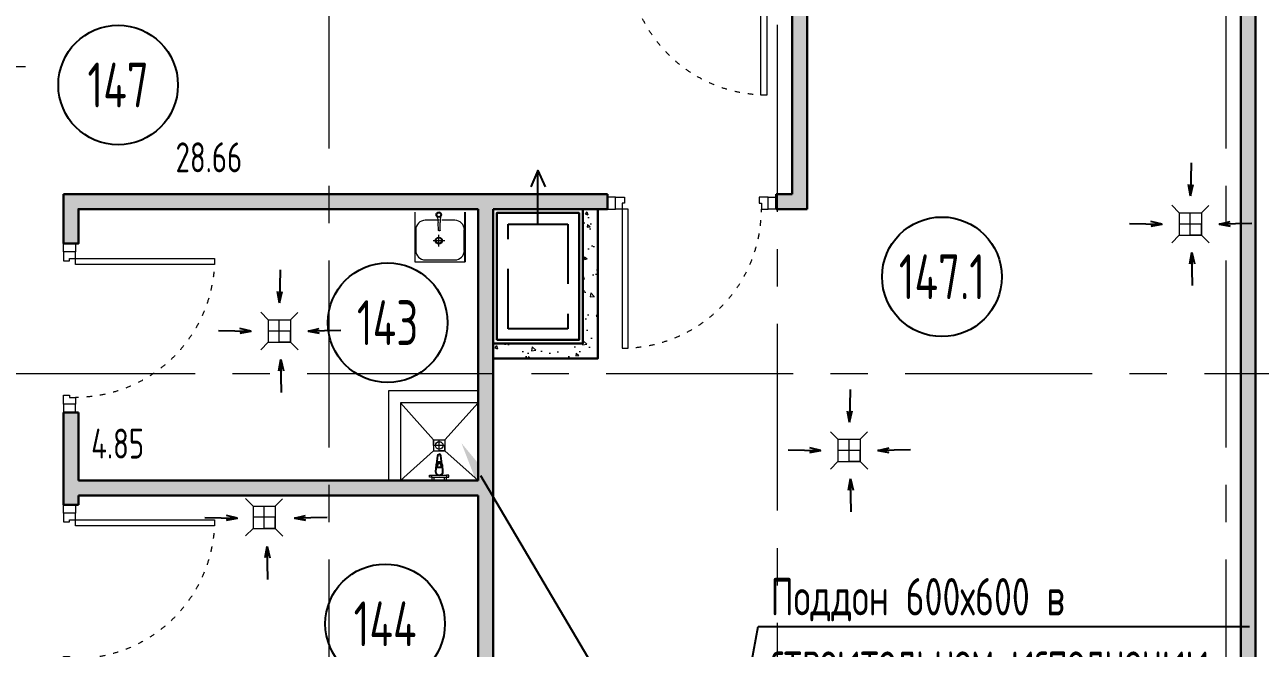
# Model space of a CAD drawing. Header units: millimetres. Extents: x -8689834 to 9419935, y 0 to 233063.
# Drawn here: x -208267 to -200003, y 101769 to 105942 of the extents above; entities that cross this region are included whole.
import ezdxf
from ezdxf import colors
from ezdxf.entities.mleader import LeaderData, LeaderLine
from ezdxf.enums import TextEntityAlignment as Align
from ezdxf.math import Vec2, Vec3

# ---------------------------------------------------------------- set-up
doc = ezdxf.new("R2010")
doc.units = ezdxf.units.MM
doc.header["$MEASUREMENT"] = 0
for name, pattern in [('ACAD_ISO03W100', [30, 12, -18]), ('CENTER', [2, 1.25, -0.25, 0.25, -0.25]), ('HIDDEN', [6, 4, -2])]:
    doc.linetypes.add(name, pattern=pattern)
doc.layers.get('0').update_dxf_attribs({"color": 250, "lineweight": 9})
for name, color, linetype, lineweight in [('АР_Выноски АПР', 7, 'Continuous', 5), ('АР_Двери', 175, 'Continuous', 18), ('АР_Маркер экспликации', 239, 'Continuous', 13), ('АР_Номер помещения', 1, 'Continuous', 25), ('АР_Оси', 195, 'Continuous', 9), ('АР_Отметки', 250, 'Continuous', 15), ('АР_Перегородки газоблок', 165, 'Continuous', 30), ('АР_Перегородки газоблок_Штрих', 165, 'Continuous', 5), ('АР_Помещения_площадь', 19, 'Continuous', 9), ('АР_текст новый', 250, 'Continuous', 13), ('АР_тонкая линия', 250, 'Continuous', 0), ('М_проемы ОВ 4-5эт', 172, 'Continuous', 30), ('СС_СКК_Лоток', 170, 'Continuous', 25), ('ТХ_пищеблок', 30, 'Continuous', 20)]:
    doc.layers.add(name, color=color, linetype=linetype, lineweight=lineweight)
for name, color, linetype in [('Архитектура', 251, 'Continuous'), ('М_шахты ОВ-АР', 10, 'Continuous'), ('Строит. поддон', 7, 'Continuous'), ('ТХ_ВК_оборуд.ТХ', 250, 'Continuous'), ('ТХ_ВК_трапы', 5, 'Continuous')]:
    doc.layers.add(name, color=color, linetype=linetype)
doc.styles.add('ISOCPEUR', font='isocpeur.ttf', dxfattribs={"width": 0.7})
doc.styles.get("Standard").update_dxf_attribs({"font": 'isocpeur.ttf', "width": 0.7})
pattern_1 = [(50, (0, 0), (215.17805, -18.82564), [22.5, -247.5]), (355, (0, 0), (-41.6254, 225.65764), [18, -198]), (100.45144, (17.93, -1.57), (173.55265, 206.832), [19.12206, -210.34263]), (46.1842, (0, 60), (320.1724, -49.65578), [33.75, -371.25]), (96.63564, (26.68, 55.86), (280.3986, 292.2356), [28.6831, -315.51413]), (351.18416, (0, 60), (280.3986, 292.2356), [27, -297]), (21, (30, 45), (179.07212, -120.78567), [22.5, -247.5]), (326, (30, 45), (72.9946, 217.54501), [18, -198]), (71.45144, (44.92, 34.93), (252.06671, 96.75935), [19.12206, -210.34263]), (37.5, (0, 0), (3.647957, 99.868156), [0, -195.6, 0, -201, 0, -198.75]), (7.5, (0, 0), (78.92086, 118.323514), [0, -114.6, 0, -191.1, 0, -75.75]), (327.5, (-66.9, 0), (160.14673, -6.766462), [0, -75, 0, -234, 0, -310.5]), (317.5, (-96.9, 0), (174.95585, 30.031495), [0, -97.5, 0, -155.4, 0, -220.5])]

# ---------------------------------------------------------------- blocks, each defined once
blk = doc.blocks.new('*U752')
blk.add_lwpolyline([(-100, 80), (-100, 1010), (-140, 1010), (-140, 80)], close=True)
for points in [[(-1130, 0), (-1130, 80), (-1075, 80), (-1075, 0), (-1130, 0)], [(-1075, 80), (-1075, 0), (-1015, 0), (-1015, 40), (-1030, 40), (-1030, 80), (-1075, 80)], [(-55, 80), (-55, 0), (-115, 0), (-115, 40), (-100, 40), (-100, 80), (-55, 80)], [(0, 0), (0, 80), (-55, 80), (-55, 0), (0, 0)]]:
    blk.add_lwpolyline(points)
at = {"linetype": 'ACAD_ISO03W100', "ltscale": 3}
blk.add_arc((-100, 80), 930, 90, 180, dxfattribs=at)
blk = doc.blocks.new('*U55')
at = {"layer": 'АР_Номер помещения', "color": 7}
blk.add_circle((-3408, -3726.3), 400, dxfattribs=at)
at = {"layer": 'АР_Помещения_площадь', "color": 7}
blk.add_line((-2583.2, -4456.8), (-3005.5, -4456.8), dxfattribs=at)
at = {"color": 7, "style": 'ISOCPEUR', "width": 0.7, "flags": 1}
blk.add_attdef('КАТЕГОРИЯ', (-499.2, -2092.2), '', height=250, dxfattribs=at)
at = {"layer": 'АР_Номер помещения', "color": 7, "style": 'ISOCPEUR', "width": 0.7}
blk.add_attdef('НОМЕР_ПОМЕЩЕНИЯ', text='', height=300, dxfattribs=at).set_placement((-3408, -3726.3), align=Align.MIDDLE_CENTER)
at = {"layer": 'АР_Помещения_площадь', "color": 7, "lineweight": 30, "width": 0.7, "flags": 104}
blk.add_attdef('ИМЯ_ПОМЕЩЕНИЯ', text='', height=100, dxfattribs=at).set_placement((157.6, 1217.1), align=Align.MIDDLE_CENTER)
at = {"layer": 'АР_Помещения_площадь', "color": 7, "style": 'ISOCPEUR', "width": 0.7}
blk.add_attdef('ПЛОЩАДЬ_ПОМЕЩЕНИЯ', text='', height=200, dxfattribs=at).set_placement((-2578.3, -4210.3), align=Align.MIDDLE_RIGHT)
blk = doc.blocks.new('*U57')
at = {"layer": 'АР_Номер помещения', "color": 7}
blk.add_circle((-7692.3, 3171.3), 400, dxfattribs=at)
at = {"layer": 'АР_Помещения_площадь', "color": 7}
blk.add_line((-7176, 1805.6), (-7598.4, 1805.6), dxfattribs=at)
at = {"color": 7, "style": 'ISOCPEUR', "width": 0.7, "flags": 1}
blk.add_attdef('КАТЕГОРИЯ', (-499.2, -2092.2), '', height=250, dxfattribs=at)
at = {"layer": 'АР_Номер помещения', "color": 7, "style": 'ISOCPEUR', "width": 0.7}
blk.add_attdef('НОМЕР_ПОМЕЩЕНИЯ', text='', height=300, dxfattribs=at).set_placement((-7692.3, 3171.3), align=Align.MIDDLE_CENTER)
at = {"layer": 'АР_Помещения_площадь', "color": 7, "style": 'ISOCPEUR', "width": 0.7}
blk.add_attdef('ПЛОЩАДЬ_ПОМЕЩЕНИЯ', text='', height=200, dxfattribs=at).set_placement((-7171.2, 2052.1), align=Align.MIDDLE_RIGHT)
at = {"layer": 'АР_Помещения_площадь', "color": 7, "lineweight": 30, "width": 0.7, "flags": 104}
blk.add_attdef('ИМЯ_ПОМЕЩЕНИЯ', text='', height=100, dxfattribs=at).set_placement((157.6, 1217.1), align=Align.MIDDLE_CENTER)
blk = doc.blocks.new('*U58')
at = {"layer": 'АР_Номер помещения', "color": 7}
blk.add_circle((-6998.5, 4650.1), 400, dxfattribs=at)
at = {"layer": 'АР_Помещения_площадь', "color": 7}
blk.add_line((-8632.1, 3594.4), (-9054.4, 3594.4), dxfattribs=at)
at = {"color": 7, "style": 'ISOCPEUR', "width": 0.7, "flags": 1}
blk.add_attdef('КАТЕГОРИЯ', (-499.2, -2092.2), '', height=250, dxfattribs=at)
at = {"layer": 'АР_Номер помещения', "color": 7, "style": 'ISOCPEUR', "width": 0.7}
blk.add_attdef('НОМЕР_ПОМЕЩЕНИЯ', text='', height=300, dxfattribs=at).set_placement((-6998.5, 4650.1), align=Align.MIDDLE_CENTER)
at = {"layer": 'АР_Помещения_площадь', "color": 7, "style": 'ISOCPEUR', "width": 0.7}
blk.add_attdef('ПЛОЩАДЬ_ПОМЕЩЕНИЯ', text='', height=200, dxfattribs=at).set_placement((-8627.2, 3840.9), align=Align.MIDDLE_RIGHT)
at = {"layer": 'АР_Помещения_площадь', "color": 7, "lineweight": 30, "width": 0.7, "flags": 104}
blk.add_attdef('ИМЯ_ПОМЕЩЕНИЯ', text='', height=100, dxfattribs=at).set_placement((157.6, 1217.1), align=Align.MIDDLE_CENTER)
blk = doc.blocks.new('*U741')
for points in [[(0, 0), (0, -80), (55, -80), (55, 0), (0, 0)], [(55, -80), (55, 0), (115, 0), (115, -40), (100, -40), (100, -80), (55, -80)], [(1075, -80), (1075, 0), (1015, 0), (1015, -40), (1030, -40), (1030, -80), (1075, -80)], [(1130, 0), (1130, -80), (1075, -80), (1075, 0), (1130, 0)]]:
    blk.add_lwpolyline(points)
blk.add_lwpolyline([(100, -80), (100, -1010), (140, -1010), (140, -80)], close=True)
at = {"linetype": 'ACAD_ISO03W100', "ltscale": 3}
blk.add_arc((100, -80), 930, 270, 0, dxfattribs=at)
blk = doc.blocks.new('*U706')
at = {"layer": 'АР_Номер помещения', "color": 7}
blk.add_circle((-948, -356.3), 400, dxfattribs=at)
at = {"layer": 'АР_Помещения_площадь', "color": 7}
blk.add_line((554.5, -3981.8), (132.1, -3981.8), dxfattribs=at)
at = {"color": 7, "style": 'ISOCPEUR', "width": 0.7, "flags": 1}
blk.add_attdef('КАТЕГОРИЯ', (-499.2, -2092.2), '', height=250, dxfattribs=at)
at = {"layer": 'АР_Номер помещения', "color": 7, "style": 'ISOCPEUR', "width": 0.7}
blk.add_attdef('НОМЕР_ПОМЕЩЕНИЯ', text='', height=300, dxfattribs=at).set_placement((-948, -356.3), align=Align.MIDDLE_CENTER)
at = {"layer": 'АР_Помещения_площадь', "color": 7, "lineweight": 30, "width": 0.7, "flags": 104}
blk.add_attdef('ИМЯ_ПОМЕЩЕНИЯ', text='', height=100, dxfattribs=at).set_placement((157.6, 1217.1), align=Align.MIDDLE_CENTER)
at = {"layer": 'АР_Помещения_площадь', "color": 7, "style": 'ISOCPEUR', "width": 0.7}
blk.add_attdef('ПЛОЩАДЬ_ПОМЕЩЕНИЯ', text='', height=200, dxfattribs=at).set_placement((559.3, -3735.3), align=Align.MIDDLE_RIGHT)
blk = doc.blocks.new('_DotSmall')
at = {"color": 0, "linetype": 'ByBlock', "const_width": 0.5}
blk.add_lwpolyline([(-0.0625, 0, 1), (0.0625, 0, 1)], format="xyb", close=True, dxfattribs=at)
blk = doc.blocks.new('Трап ТХ')
at = {"layer": 'ТХ_ВК_трапы', "color": 5, "lineweight": 0}
for p, q in [((305243.2, -196674.3), (305292.9, -196724.5)), ((305491.2, -196675.5), (305442.2, -196724.5)), ((305292.9, -196724.5), (305292.9, -196874.5)), ((305292.9, -196724.5), (305442.2, -196724.5)), ((305367.6, -196874.5), (305367.6, -196724.5)), ((305442.2, -196724.5), (305442.2, -196874.5)), ((305442.2, -196799.5), (305292.9, -196799.5)), ((305442.2, -196874.5), (305442.2, -196799.5)), ((305243.2, -196924.3), (305292.9, -196874.5)), ((305292.9, -196874.5), (305442.2, -196874.5)), ((305442.2, -196874.5), (305367.6, -196874.5)), ((305493.2, -196925.5), (305442.2, -196874.5))]:
    blk.add_line(p, q, dxfattribs=at)
blk = doc.blocks.new('A$C985b353d')
at = {"layer": 'ТХ_ВК_трапы', "ltscale": 100}
for p, q in [((6.4, 408.7), (2.2, 189.2)), ((2.2, 189.2), (-11.2, 263.5)), ((-11.2, 263.5), (2.2, 189.2)), ((2.2, 189.2), (19.8, 264.3)), ((-407.4, 3.3), (-187.9, -0.9)), ((-187.9, -0.9), (-263, 16.7)), ((192.3, -0.9), (267.4, 16.7)), ((411.8, 3.3), (192.3, -0.9)), ((-187.9, -0.9), (-262.2, -14.3)), ((-262.2, -14.3), (-187.9, -0.9)), ((192.3, -0.9), (266.6, -14.3)), ((266.6, -14.3), (192.3, -0.9)), ((9.7, -190.8), (-3.8, -265.2)), ((-3.8, -265.2), (9.7, -190.8)), ((13.8, -410.3), (9.7, -190.8)), ((9.7, -190.8), (27.3, -265.9))]:
    blk.add_line(p, q, dxfattribs=at)
blk = doc.blocks.new('ВВПС700_400')
at = {"linetype": 'ByBlock'}
for p, q in [((-3.5, 2), (3.5, 2)), ((-3.5, -2), (-3.5, 2)), ((3.5, 2), (3.5, -2)), ((3.5, -2), (-3.5, -2))]:
    blk.add_line(p, q, dxfattribs=at)
blk = doc.blocks.new('_Dot')
at = {"color": 0, "linetype": 'ByBlock', "lineweight": -2}
blk.add_line((-0.5, 0), (-1, 0), dxfattribs=at)
at = {"color": 0, "linetype": 'ByBlock', "const_width": 0.5}
blk.add_lwpolyline([(-0.25, 0, 1), (0.25, 0, 1)], format="xyb", close=True, dxfattribs=at)
blk = doc.blocks.new('смеситель короткий')
for p, q in [((42, 21), (0, 25)), ((24.9, 13.6), (39.8, 13.6)), ((24.9, -13.6), (24.9, 13.6)), ((104.4, 11.1), (51.5, 17.7)), ((0, -25), (42, -21)), ((39.8, -13.6), (24.9, -13.6)), ((51.5, -17.7), (104.4, -11.1))]:
    blk.add_line(p, q)
for centre, major_axis, start_param, end_param in [((0, 0), (-17.7, 17.7), -0.785398, 2.356194), ((39.8, 0), (9.62, 9.62), 3.926991, 7.068583), ((40.1, 0), (-14.9, 14.9), -1.35736, -0.875625), ((40.1, 0), (14.9, 14.9), 4.498953, 6.496621), ((103, 0), (7.91, 7.91), 4.051589, 6.943986), ((40.1, 0), (14.9, 14.9), 4.017217, 4.498953)]:
    blk.add_ellipse(centre, major_axis=major_axis, ratio=1, start_param=start_param, end_param=end_param)

msp = doc.modelspace()

# ---------------------------------------------------------------- hatches: boundary and pattern name
at = {"layer": 'АР_Перегородки газоблок_Штрих', "ltscale": 100}
h = msp.add_hatch(dxfattribs=at)
h.set_pattern_fill('AR-CONC', color=256, scale=30)
h.set_pattern_definition(pattern_1)
h.paths.add_polyline_path([(-210461.845, 109734.706), (-210361.845, 109634.706)], flags=17)
h.paths.add_polyline_path([(-201173.386, 109734.706), (-201293.386, 109734.706), (-210461.845, 109734.706), (-210361.845, 109634.706), (-202922.38, 109634.706), (-202922.38, 109061.231), (-202922.38, 108895.278), (-200133.915, 108895.278), (-200133.915, 106900.629), (-203133.862, 106900.629), (-203133.862, 104807.668), (-203241.852, 104807.722), (-203241.883, 104707.722), (-203033.915, 104707.668), (-203033.915, 106800.682), (-200033.915, 106800.682), (-200033.915, 110700.938), (-201173.387, 110702.536), (-201273.387, 110702.537), (-201273.386, 109734.706), (-201173.386, 109734.706), (-201173.386, 110062.089), (-201173.386, 110600.938), (-201171.313, 110600.938), (-200133.915, 110600.938), (-200133.915, 109015.278), (-201173.386, 109015.278)])
h.paths.add_polyline_path([(-201273.386, 109634.706), (-201273.386, 109014.706), (-202822.38, 109014.706), (-202822.38, 109634.706)], flags=16)
h.paths.add_polyline_path([(-202969.989, 109634.706), (-202849.5, 109634.706)], flags=17)
h = msp.add_hatch(dxfattribs=at)
h.set_pattern_fill('AR-CONC', color=256, scale=30)
h.set_pattern_definition(pattern_1)
h.paths.add_polyline_path([(-200034.141, 106400.682), (-200133.93, 106400.682), (-200133.9, 100800.682), (-200034.11, 100800.682)])
h = msp.add_hatch(dxfattribs=at)
h.set_pattern_fill('AR-CONC', color=256, scale=30)
h.set_pattern_definition(pattern_1)
h.paths.add_polyline_path([(-204369.883, 104807.722), (-204613.097, 104807.722), (-206233.915, 104807.722), (-206233.915, 104707.722), (-205234.389, 104707.722), (-205234.386, 103398.13), (-205134.386, 103397.071), (-205134.389, 104707.722), (-204369.883, 104707.722)])
h.paths.add_polyline_path([(-206233.915, 104807.722), (-208007.679, 104807.722), (-208007.649, 104477.317), (-207907.649, 104477.326), (-207907.67, 104707.722), (-206233.915, 104707.722)])
h.paths.add_polyline_path([(-206233.915, 102892.192), (-207907.677, 102892.192), (-207907.679, 103347.318), (-208007.679, 103347.317), (-208007.676, 102729.027), (-207907.676, 102729.027), (-207907.676, 102792.192), (-206233.915, 102792.192)])
h.paths.add_polyline_path([(-205134.386, 103397.071), (-205234.386, 103398.13), (-205234.385, 102892.192), (-206233.915, 102892.192), (-206233.915, 102792.192), (-205234.385, 102792.192), (-205234.379, 100500.682), (-205134.379, 100500.682)])
at = {"layer": 'АР_Перегородки газоблок_Штрих', "lineweight": 13, "ltscale": 500}
h = msp.add_hatch(dxfattribs=at)
h.set_pattern_fill('AR-CONC', color=256, scale=30, angle=-90)
h.set_pattern_definition([(320, (-295650.12, -102321), (-18.82564, -215.17805), [22.5, -247.5]), (265, (-295650.12, -102321), (225.65764, 41.6254), [18, -198]), (10.45144, (-295651.69, -102338.93), (206.832, -173.55265), [19.12206, -210.34263]), (316.1842, (-295590.12, -102321), (-49.65578, -320.1724), [33.75, -371.25]), (6.63564, (-295594.26, -102347.68), (292.2356, -280.3986), [28.6831, -315.51413]), (261.18416, (-295590.12, -102321), (292.2356, -280.3986), [27, -297]), (291, (-295605.12, -102351), (-120.78567, -179.07212), [22.5, -247.5]), (236, (-295605.12, -102351), (217.54501, -72.9946), [18, -198]), (341.45144, (-295615.18, -102365.92), (96.75935, -252.06671), [19.12206, -210.34263]), (307.5, (-295650.12, -102321), (99.868156, -3.647957), [0, -195.6, 0, -201, 0, -198.75]), (277.5, (-295650.12, -102321), (118.323514, -78.92086), [0, -114.6, 0, -191.1, 0, -75.75]), (237.5, (-295650.12, -102254.1), (-6.766462, -160.14673), [0, -75, 0, -234, 0, -310.5]), (227.5, (-295650.12, -102224.1), (30.031495, -174.95585), [0, -97.5, 0, -155.4, 0, -220.5])])
h.paths.add_polyline_path([(-205134.387, 103707.722), (-205134.387, 103807.72), (-204534.42, 103807.722), (-204534.416, 104157.714), (-204434.416, 104157.714), (-204434.413, 103707.722)])
h.paths.add_polyline_path([(-204434.413, 104707.721), (-204434.416, 104157.714), (-204534.416, 104157.714), (-204534.413, 104707.722)])

# ---------------------------------------------------------------- linework, layer by layer
at = {"layer": 'АР_Оси', "linetype": 'CENTER', "ltscale": 1000}
for p, q in [((-203233.822, 135939.875), (-203233.822, 80207.526)), ((-206233.915, 134363.151), (-206233.915, 78630.803)), ((-200233.915, 134363.151), (-200233.915, 78630.803)), ((-224377.199, 103610.682), (-139982.731, 103600.682))]:
    msp.add_line(p, q, dxfattribs=at)
at = {"layer": 'АР_Перегородки газоблок', "ltscale": 100}
for p, q in [((-203133.862, 104807.668), (-203133.862, 106400.682)), ((-203241.883, 104707.668), (-203241.883, 104807.668)), ((-203241.883, 104807.668), (-203133.862, 104807.668)), ((-203241.883, 104707.668), (-203033.915, 104707.668)), ((-208007.676, 102729.027), (-207907.676, 102729.027))]:
    msp.add_line(p, q, dxfattribs=at)
for points in [[(-200033.915, 110700.994), (-200033.915, 106800.682), (-203033.915, 106800.682), (-203033.915, 104707.668)], [(-200133.915, 106400.682), (-200133.915, 100800.682)], [(-200033.915, 106400.682), (-200033.915, 100800.682)], [(-208007.649, 104477.317), (-208007.679, 104807.722)], [(-208007.679, 104807.722), (-204369.883, 104807.722)], [(-204613.097, 104807.722), (-204369.883, 104807.722)], [(-204369.883, 104807.722), (-204369.883, 104707.722)], [(-205234.389, 104707.722), (-207907.67, 104707.722), (-207907.649, 104477.326), (-208007.649, 104477.317)], [(-205234.385, 102892.192), (-205234.389, 104707.722)], [(-205134.379, 100500.682), (-205134.389, 104707.722)], [(-205134.389, 104707.722), (-204369.883, 104707.722)], [(-204534.413, 104707.725), (-204534.407, 103807.722), (-205134.387, 103807.72)], [(-204434.413, 104707.722), (-204434.413, 103707.722), (-205134.387, 103707.722)], [(-208007.679, 103347.317), (-207907.679, 103347.318)], [(-208007.676, 102729.027), (-208007.679, 103347.317)], [(-207907.677, 102892.192), (-207907.679, 103347.318)], [(-208007.679, 102892.192), (-208007.677, 102892.192)], [(-207907.677, 102892.192), (-205234.385, 102892.192)], [(-208007.679, 102792.192), (-208007.676, 102792.192)], [(-207907.676, 102729.027), (-207907.676, 102792.192)], [(-207907.676, 102792.192), (-205234.385, 102792.192)], [(-205234.379, 100500.682), (-205234.385, 102792.192)]]:
    msp.add_lwpolyline(points, dxfattribs=at)
at = {"layer": 'Архитектура', "lineweight": 25, "transparency": 33554684}
for p, q in [((-205320.448, 104355.722), (-205320.448, 104687.722)), ((-205326.448, 104431.722), (-205326.448, 104568.722))]:
    msp.add_line(p, q, dxfattribs=at)
for points in [[(-204613.097, 104807.722), (-204369.883, 104807.722)], [(-204369.883, 104807.722), (-204369.883, 104707.722)], [(-205134.389, 104707.722), (-204369.883, 104707.722)]]:
    msp.add_lwpolyline(points, dxfattribs=at)
at = {"layer": 'М_проемы ОВ 4-5эт'}
msp.add_lwpolyline([(-205109.389, 103832.723), (-204559.41, 103832.722), (-204559.41, 104682.721), (-205109.389, 104682.722)], close=True, dxfattribs=at)
at = {"layer": 'М_шахты ОВ-АР', "linetype": 'ByBlock'}
for points in [[(-204834.389, 104607.722), (-204834.389, 104965.486), (-204882.701, 104856.641)], [(-204834.389, 104607.722), (-204834.389, 104965.486), (-204786.078, 104856.641)]]:
    msp.add_lwpolyline(points, dxfattribs=at)
at = {"layer": 'Строит. поддон', "lineweight": 0}
for p, q in [((-205834.385, 103492.192), (-205834.385, 102892.192)), ((-205234.385, 103492.192), (-205834.385, 103492.192)), ((-205559.594, 102926.409), (-205543.96, 102926.44)), ((-205559.568, 102913.381), (-205559.594, 102926.409)), ((-205543.934, 102913.412), (-205559.568, 102913.381)), ((-205543.963, 102927.743), (-205503.277, 102927.824)), ((-205543.932, 102912.11), (-205543.963, 102927.743)), ((-205444.918, 102912.306), (-205543.932, 102912.11)), ((-205543.932, 102912.11), (-205543.88, 102892.192)), ((-205528.246, 102892.223), (-205528.298, 102912.141)), ((-205503.277, 102927.824), (-205444.949, 102927.939)), ((-205460.552, 102912.275), (-205460.512, 102892.192)), ((-205444.949, 102927.939), (-205444.918, 102912.306)), ((-205429.313, 102926.668), (-205444.947, 102926.637)), ((-205444.921, 102913.609), (-205429.287, 102913.639)), ((-205444.878, 102892.223), (-205444.918, 102912.306)), ((-205429.287, 102913.639), (-205429.313, 102926.668))]:
    msp.add_line(p, q, dxfattribs=at)
msp.add_lwpolyline([(-205754.386, 103412.19), (-205754.386, 102892.192), (-205234.385, 102892.192), (-205234.385, 103412.19)], close=True, dxfattribs=at)
msp.add_lwpolyline([(-205754.386, 103412.189), (-205531.888, 103163.759), (-205456.887, 103163.759), (-205234.385, 103412.183), (-205456.887, 103163.759), (-205456.887, 103089.133), (-205234.385, 102892.192), (-205456.887, 103089.133), (-205456.887, 103126.446), (-205531.888, 103126.446), (-205531.888, 103163.759), (-205531.888, 103089.134), (-205754.386, 102892.192), (-205531.888, 103089.134), (-205456.887, 103089.133), (-205494.388, 103089.133), (-205494.388, 103163.759)], dxfattribs=at)
msp.add_circle((-205494.388, 103126.446, 0), 25, dxfattribs=at)
at = {"layer": 'ТХ_ВК_трапы', "ltscale": 100}
for p, q in [((-207062.803, 102643.918), (-206843.31, 102639.73)), ((-206843.31, 102639.73), (-206918.392, 102657.334)), ((-206843.31, 102639.73), (-206917.637, 102626.323)), ((-206917.637, 102626.323), (-206843.31, 102639.73)), ((-206463.126, 102639.73), (-206388.044, 102657.334)), ((-206243.633, 102643.918), (-206463.126, 102639.73)), ((-206463.126, 102639.73), (-206388.799, 102626.323)), ((-206388.799, 102626.323), (-206463.126, 102639.73)), ((-206645.757, 102449.785), (-206659.164, 102375.457)), ((-206659.164, 102375.457), (-206645.757, 102449.785)), ((-206641.569, 102230.291), (-206645.757, 102449.785)), ((-206645.757, 102449.785), (-206628.154, 102374.702))]:
    msp.add_line(p, q, dxfattribs=at)
at = {"layer": 'ТХ_пищеблок', "color": 132}
for p, q in [((-205657.448, 104687.722), (-205657.448, 104355.722)), ((-205494.854, 104632.722), (-205587.448, 104632.722)), ((-205508.816, 104656.189, 5.117), (-205507.289, 104652.88, 5.117)), ((-205508.816, 104656.189, 5.117), (-205507.289, 104652.88, 5.117)), ((-205507.324, 104653.021, 5.117), (-205505.865, 104647.152, 5.117)), ((-205505.865, 104647.152, 5.117), (-205504.509, 104639.206, 5.117)), ((-205504.518, 104639.282, 5.117), (-205503.221, 104628.963, 5.117)), ((-205503.221, 104628.963, 5.117), (-205502.015, 104617.604, 5.117)), ((-205488.535, 104629.383, 5.117), (-205489.091, 104617.973, 5.117)), ((-205487.544, 104640.371, 5.117), (-205488.535, 104629.383, 5.117)), ((-205486.65, 104648.305, 5.117), (-205487.55, 104640.295, 5.117)), ((-205485.528, 104654.248, 5.117), (-205486.65, 104648.305, 5.117)), ((-205484.219, 104657.496, 5.117), (-205485.555, 104654.105, 5.117)), ((-205390.448, 104632.722), (-205477.735, 104632.722)), ((-205320.448, 104355.722), (-205320.448, 104687.722)), ((-205651.448, 104568.722), (-205651.448, 104431.722)), ((-205501.888, 104616.608, 5.117), (-205502.015, 104617.601, 5.117)), ((-205501.888, 104616.608, 5.117), (-205502.015, 104617.601, 5.117)), ((-205501.875, 104616.548, 5.117), (-205501.888, 104616.608, 5.117)), ((-205500.466, 104567.222, 5.117), (-205501.888, 104616.608, 5.117)), ((-205500.147, 104566.267, 5.117), (-205500.466, 104567.222, 5.117)), ((-205500.147, 104566.267, 5.117), (-205500.466, 104567.222, 5.117)), ((-205499.646, 104565.376, 5.117), (-205500.147, 104566.267, 5.117)), ((-205499.646, 104565.376, 5.117), (-205500.147, 104566.267, 5.117)), ((-205498.95, 104564.538, 5.117), (-205499.651, 104565.376, 5.117)), ((-205498.139, 104563.859, 5.117), (-205498.95, 104564.538, 5.117)), ((-205498.139, 104563.859, 5.117), (-205498.95, 104564.538, 5.117)), ((-205497.207, 104563.317, 5.117), (-205498.139, 104563.859, 5.117)), ((-205497.207, 104563.317, 5.117), (-205498.139, 104563.859, 5.117)), ((-205496.161, 104562.918, 5.117), (-205497.207, 104563.316, 5.117)), ((-205496.161, 104562.918, 5.117), (-205497.207, 104563.316, 5.117)), ((-205496.052, 104562.876, 5.117), (-205496.603, 104563.197, 5.117)), ((-205495.269, 104562.578, 5.117), (-205496.052, 104562.876, 5.117)), ((-205494.7, 104562.659, 5.117), (-205495.778, 104562.883, 5.117)), ((-205494.7, 104562.659, 5.117), (-205495.778, 104562.883, 5.117)), ((-205494.439, 104562.406, 5.117), (-205495.269, 104562.578, 5.117)), ((-205493.594, 104562.605, 5.117), (-205494.7, 104562.659, 5.117)), ((-205493.594, 104562.605, 5.117), (-205494.7, 104562.659, 5.117)), ((-205493.587, 104562.364, 5.117), (-205494.439, 104562.406, 5.117)), ((-205492.492, 104562.722, 5.117), (-205493.594, 104562.605, 5.117)), ((-205492.492, 104562.722, 5.117), (-205493.594, 104562.605, 5.117)), ((-205492.738, 104562.455, 5.117), (-205493.587, 104562.364, 5.117)), ((-205491.919, 104562.674, 5.117), (-205492.738, 104562.455, 5.117)), ((-205491.429, 104563.007, 5.117), (-205492.492, 104562.722, 5.117)), ((-205491.429, 104563.007, 5.117), (-205492.492, 104562.722, 5.117)), ((-205491.154, 104563.016, 5.117), (-205491.919, 104562.674, 5.117)), ((-205490.791, 104563.499, 5.117), (-205491.812, 104563.042, 5.117)), ((-205490.791, 104563.499, 5.117), (-205491.812, 104563.042, 5.117)), ((-205490.623, 104563.368, 5.117), (-205491.154, 104563.016, 5.117)), ((-205489.892, 104564.095, 5.117), (-205490.791, 104563.5, 5.117)), ((-205489.892, 104564.095, 5.117), (-205490.791, 104563.5, 5.117)), ((-205489.121, 104564.819, 5.117), (-205489.892, 104564.095, 5.117)), ((-205489.121, 104564.819, 5.117), (-205489.892, 104564.095, 5.117)), ((-205488.469, 104565.696, 5.117), (-205489.121, 104564.819, 5.117)), ((-205487.761, 104567.585, 5.117), (-205489.091, 104617.973, 5.117)), ((-205487.761, 104567.585, 5.117), (-205489.091, 104617.973, 5.117)), ((-205488.024, 104566.613, 5.117), (-205488.474, 104565.695, 5.117)), ((-205487.761, 104567.585, 5.117), (-205488.024, 104566.613, 5.117)), ((-205487.761, 104567.585, 5.117), (-205488.024, 104566.613, 5.117)), ((-205326.448, 104431.722), (-205326.448, 104568.722)), ((-205535.939, 104497.101, 5.117), (-205457.625, 104497.182, 5.117)), ((-205497.211, 104458.322, 5.117), (-205497.292, 104536.633, 5.117)), ((-205657.448, 104355.722), (-205320.448, 104355.722)), ((-205587.448, 104367.722), (-205390.448, 104367.722))]:
    msp.add_line(p, q, dxfattribs=at)
for radius in [18.254, 13]:
    msp.add_circle((-205497.271, 104670.185, 5.117), radius, dxfattribs=at)
for centre, start, end in [((-205587.448, 104568.722), 90, 180), ((-205390.448, 104568.722), 0, 90), ((-205587.448, 104431.722), 180, 270), ((-205390.448, 104431.722), 270, 0)]:
    msp.add_arc(centre, 64, start, end, dxfattribs=at)
for major_axis in [(-16.452, 16.452), (-13.466, 13.466)]:
    msp.add_ellipse((-205497.251, 104497.141, 5.117), major_axis=major_axis, ratio=1, start_param=4.71238898, end_param=10.99557429, dxfattribs=at)

# ---------------------------------------------------------------- block references
at = {"layer": 'АР_Двери', "xscale": -1}
for p, rotation in [((-203204.372, 106480.682), 180), ((-208007.649, 104477.317), 270), ((-208007.649, 102729.018), 270)]:
    msp.add_blockref('*U752', p, dxfattribs=dict(at, rotation=rotation))
at = {"layer": 'АР_Двери'}
msp.add_blockref('*U741', (-204369.883, 104787.722), dxfattribs=at)
at = {"layer": 'АР_Маркер экспликации'}
ref = msp.add_blockref('*U55', (-204234.041, 109264.508), dxfattribs=at)
ref.add_attrib('НОМЕР_ПОМЕЩЕНИЯ', '147', dxfattribs={"layer": 'АР_Номер помещения', "color": 7, "height": 300, "style": 'ISOCPEUR', "width": 0.7}).set_placement((-207642.071, 105538.159), align=Align.MIDDLE_CENTER)
ref.add_attrib('ПЛОЩАДЬ_ПОМЕЩЕНИЯ', '28.66', dxfattribs={"layer": 'АР_Помещения_площадь', "color": 7, "height": 200, "style": 'ISOCPEUR', "width": 0.7}).set_placement((-206812.318, 105054.227), align=Align.MIDDLE_RIGHT)
at = {"layer": 'АР_Маркер экспликации', "color": 7}
ref = msp.add_blockref('*U706', (-201184.464, 104611.257), dxfattribs=at)
ref.add_attrib('НОМЕР_ПОМЕЩЕНИЯ', '147.1', dxfattribs={"layer": 'АР_Номер помещения', "color": 7, "height": 300, "style": 'ISOCPEUR', "width": 0.7}).set_placement((-202132.5, 104255), align=Align.MIDDLE_CENTER)
ref.add_attrib('ПЛОЩАДЬ_ПОМЕЩЕНИЯ', '26.78', dxfattribs={"layer": 'АР_Помещения_площадь', "color": 7, "height": 200, "style": 'ISOCPEUR', "width": 0.7}).set_placement((-200625.114, 100876.006), align=Align.MIDDLE_RIGHT)
at = {"layer": 'АР_Маркер экспликации'}
ref = msp.add_blockref('*U58', (-198841.179, 99297.75), dxfattribs=at)
ref.add_attrib('НОМЕР_ПОМЕЩЕНИЯ', '143', dxfattribs={"layer": 'АР_Номер помещения', "color": 7, "height": 300, "style": 'ISOCPEUR', "width": 0.7}).set_placement((-205839.707, 103947.881), align=Align.MIDDLE_CENTER)
ref.add_attrib('ПЛОЩАДЬ_ПОМЕЩЕНИЯ', '4.85', dxfattribs={"layer": 'АР_Помещения_площадь', "color": 7, "height": 200, "style": 'ISOCPEUR', "width": 0.7}).set_placement((-207468.38, 103138.697), align=Align.MIDDLE_RIGHT)
at = {"layer": 'АР_Маркер экспликации', "color": 7}
ref = msp.add_blockref('*U57', (-198164.096, 98761.332), dxfattribs=at)
ref.add_attrib('НОМЕР_ПОМЕЩЕНИЯ', '144', dxfattribs={"layer": 'АР_Номер помещения', "color": 7, "height": 300, "style": 'ISOCPEUR', "width": 0.7}).set_placement((-205856.442, 101932.587), align=Align.MIDDLE_CENTER)
ref.add_attrib('ПЛОЩАДЬ_ПОМЕЩЕНИЯ', '6.01', dxfattribs={"layer": 'АР_Помещения_площадь', "color": 7, "height": 200, "style": 'ISOCPEUR', "width": 0.7}).set_placement((-205335.251, 100813.407), align=Align.MIDDLE_RIGHT)
at = {"layer": 'АР_тонкая линия', "ltscale": 500}
for p in [(-200470.962, 104607.841), (-206564.045, 103891.879), (-202753.264, 103092.763)]:
    msp.add_blockref('A$C985b353d', p, dxfattribs=at)
at = {"layer": 'М_шахты ОВ-АР', "linetype": 'HIDDEN', "xscale": 100, "yscale": 100, "zscale": 100, "rotation": 270}
msp.add_blockref('ВВПС700_400', (-204834.389, 104257.722), dxfattribs=at)
at = {"layer": 'Строит. поддон', "lineweight": 0, "rotation": 90.00000000000001}
msp.add_blockref('смеситель короткий', (-205494.456, 102952.841), dxfattribs=at)
at = {"layer": 'ТХ_ВК_оборуд.ТХ'}
for p in [(-511931.603, 300691.408), (-508120.823, 299892.292)]:
    msp.add_blockref('Трап ТХ', p, dxfattribs=at)
at = {"layer": 'ТХ_ВК_трапы', "color": 2}
for p in [(-505838.521, 301407.37), (-512032.913, 299445.146)]:
    msp.add_blockref('Трап ТХ', p, dxfattribs=at)

# ---------------------------------------------------------------- leaders
at = {"layer": 'АР_Выноски АПР'}
ml = msp.add_multileader_mtext('Standard', dxfattribs=at)
ml.set_content('\\A1;Поддон 600х600 в \\Pстроительном исполнении', color=256, style='ISOCPEUR')
ml.set_leader_properties()
ml.build(insert=Vec2(0, 0))
ml.multileader.update_dxf_attribs({"text_left_attachment_type": 6, "text_right_attachment_type": 6, "dogleg_length": 100, "arrow_head_size": 250})
ctx = ml.context
ctx.base_point, ctx.char_height, ctx.arrow_head_size, ctx.landing_gap_size, ctx.plane_origin = Vec3(-203303.35, 101913.813), 250, 250, 25, Vec3(-227458.064, 103446.577)
ctx.left_attachment, ctx.right_attachment = 6, 6
notes = []
notes.append((ctx, [(1, (1, 1, 0), (-203361.85, 101913.813), (1, 0), 58.5, [(0, [(-205345.636, 103141.231), (-203663.855, 100289.431)], 0, [])])]))
ctx.mtext.insert, ctx.mtext.defined_height, ctx.mtext.flow_direction = Vec3(-203278.35, 102238.813), 3.979039320256561e-13, 5
at = {"layer": 'АР_Отметки'}
ml = msp.add_multileader_mtext('Standard', dxfattribs=at)
ml.set_content('0,000', color=256, style='ISOCPEUR')
ml.set_leader_properties(color=256, linetype='Continuous', lineweight=-1)
ml.set_arrow_properties(name='DOTSMALL')
ml.build(insert=Vec2(0, 0))
ml.multileader.update_dxf_attribs({"has_text_frame": 1, "text_left_attachment_type": 4, "text_right_attachment_type": 4, "dogleg_length": 100, "arrow_head_size": 180})
ctx = ml.context
ctx.base_point, ctx.char_height, ctx.arrow_head_size, ctx.landing_gap_size, ctx.plane_origin = Vec3(-204826.269, 122318.214), 250, 180, 50, Vec3(-207886.636, 120174.822)
ctx.left_attachment, ctx.right_attachment = 4, 4
notes.append((ctx, [(0, (0, 0, 0), (0, 0), (1, 0), 1, [])]))
ctx.mtext.insert, ctx.mtext.width, ctx.mtext.line_spacing_style, ctx.mtext.flow_direction = Vec3(-204776.269, 122651.548), 852.69703, 2, 5
ml = msp.add_multileader_mtext('Standard', dxfattribs=at)
ml.set_content('{\\W0.8;-2,730}', color=256, style='ISOCPEUR')
ml.set_leader_properties(color=256, linetype='Continuous', lineweight=-1)
ml.set_arrow_properties(name='DOTSMALL')
ml.build(insert=Vec2(0, 0))
ml.multileader.update_dxf_attribs({"has_text_frame": 1, "text_left_attachment_type": 4, "text_right_attachment_type": 4, "dogleg_length": 100, "arrow_head_size": 180})
ctx = ml.context
ctx.base_point, ctx.char_height, ctx.arrow_head_size, ctx.landing_gap_size, ctx.plane_origin = Vec3(-314791.321, 121809.018, 0), 250, 180, 50, Vec3(-319449.83, 117956.711, 0)
ctx.left_attachment, ctx.right_attachment = 4, 4
notes.append((ctx, [(0, (0, 0, 0), (0, 0), (1, 0), 1, [])]))
ctx.mtext.insert, ctx.mtext.width, ctx.mtext.defined_height, ctx.mtext.line_spacing_style, ctx.mtext.flow_direction = Vec3(-314741.321, 122142.352, 0), 769.98896, 343.888, 2, 5
ml = msp.add_multileader_mtext('Standard', dxfattribs=at)
ml.set_content('{\\W0.8;-2,430}', color=256, style='ISOCPEUR')
ml.set_leader_properties(color=256, linetype='Continuous', lineweight=-1)
ml.set_arrow_properties(name='DOTSMALL')
ml.build(insert=Vec2(0, 0))
ml.multileader.update_dxf_attribs({"has_text_frame": 1, "text_left_attachment_type": 4, "text_right_attachment_type": 4, "dogleg_length": 100, "arrow_head_size": 180})
ctx = ml.context
ctx.base_point, ctx.char_height, ctx.arrow_head_size, ctx.landing_gap_size, ctx.plane_origin = Vec3(-301002.247, 120038.585), 250, 180, 50, Vec3(-299949.553, 118383.411)
ctx.left_attachment, ctx.right_attachment = 4, 4
notes.append((ctx, [(0, (0, 0, 0), (0, 0), (1, 0), 1, [])]))
ctx.mtext.insert, ctx.mtext.width, ctx.mtext.line_spacing_style, ctx.mtext.flow_direction = Vec3(-300952.247, 120371.918), 852.69703, 2, 5
ml = msp.add_multileader_mtext('Standard', dxfattribs=at)
ml.set_content('{\\W0.8;-2,430}', color=256, style='ISOCPEUR')
ml.set_leader_properties(color=256, linetype='Continuous', lineweight=-1)
ml.set_arrow_properties(name='DOTSMALL')
ml.build(insert=Vec2(0, 0))
ml.multileader.update_dxf_attribs({"has_text_frame": 1, "text_left_attachment_type": 4, "text_right_attachment_type": 4, "dogleg_length": 100, "arrow_head_size": 180})
ctx = ml.context
ctx.base_point, ctx.char_height, ctx.arrow_head_size, ctx.landing_gap_size, ctx.plane_origin = Vec3(-336711.886, 117132.656), 250, 180, 50, Vec3(-335659.193, 115477.482)
ctx.left_attachment, ctx.right_attachment = 4, 4
notes.append((ctx, [(0, (0, 0, 0), (0, 0), (1, 0), 1, [])]))
ctx.mtext.insert, ctx.mtext.width, ctx.mtext.line_spacing_style, ctx.mtext.flow_direction = Vec3(-336661.886, 117465.989), 852.69703, 2, 5
ml = msp.add_multileader_mtext('Standard', dxfattribs=at)
ml.set_content('{\\W0.8;-2,480}', color=256, style='ISOCPEUR')
ml.set_leader_properties(color=256, linetype='Continuous', lineweight=-1)
ml.set_arrow_properties(name='DOTSMALL')
ml.build(insert=Vec2(0, 0))
ml.multileader.update_dxf_attribs({"has_text_frame": 1, "text_left_attachment_type": 4, "text_right_attachment_type": 4, "dogleg_length": 100, "arrow_head_size": 180})
ctx = ml.context
ctx.base_point, ctx.char_height, ctx.arrow_head_size, ctx.landing_gap_size, ctx.plane_origin = Vec3(-302468.058, 114434.575), 250, 180, 50, Vec3(-301415.365, 112779.402)
ctx.left_attachment, ctx.right_attachment = 4, 4
notes.append((ctx, [(0, (0, 0, 0), (0, 0), (1, 0), 1, [])]))
ctx.mtext.insert, ctx.mtext.width, ctx.mtext.line_spacing_style, ctx.mtext.flow_direction = Vec3(-302418.058, 114767.909), 852.69703, 2, 5
ml = msp.add_multileader_mtext('Standard', dxfattribs=at)
ml.set_content('{\\W0.8;-2,730}', color=256, style='ISOCPEUR')
ml.set_leader_properties(color=256, linetype='Continuous', lineweight=-1)
ml.set_arrow_properties(name='DOTSMALL')
ml.build(insert=Vec2(0, 0))
ml.multileader.update_dxf_attribs({"has_text_frame": 1, "text_left_attachment_type": 4, "text_right_attachment_type": 4, "dogleg_length": 100, "arrow_head_size": 180})
ctx = ml.context
ctx.base_point, ctx.char_height, ctx.arrow_head_size, ctx.landing_gap_size, ctx.plane_origin = Vec3(-346371.356, 101933.6), 250, 180, 50, Vec3(-346327.75, 100655.48)
ctx.left_attachment, ctx.right_attachment = 4, 4
notes.append((ctx, [(0, (0, 0, 0), (0, 0), (1, 0), 1, [])]))
ctx.mtext.insert, ctx.mtext.width, ctx.mtext.defined_height, ctx.mtext.line_spacing_style, ctx.mtext.flow_direction = Vec3(-346321.356, 102266.933), 769.98896, 343.888, 2, 5
at = {"layer": 'АР_текст новый'}
ml = msp.add_multileader_mtext('Standard', dxfattribs=at)
ml.set_content('Замена  штукатурного \\Pслоя несущих стен', color=256, style='ISOCPEUR')
ml.set_leader_properties(color=256, linetype='ByLayer', lineweight=-1)
ml.build(insert=Vec2(0, 0))
ml.multileader.update_dxf_attribs({"text_left_attachment_type": 6, "text_right_attachment_type": 6, "dogleg_length": 6.468, "arrow_head_size": 300})
ctx = ml.context
ctx.base_point, ctx.char_height, ctx.arrow_head_size, ctx.landing_gap_size, ctx.plane_origin = Vec3(-211025.4, 105662.763), 250, 300, 50, Vec3(-213168.818, 107337.567)
ctx.left_attachment, ctx.right_attachment = 6, 6
notes.append((ctx, [(0, (1, 1, 0), (-211145.6, 105662.763), (1, 0), 120.2, [(1, [(-211940.317, 104411.052)], 0, [])])]))
ctx.mtext.insert, ctx.mtext.line_spacing_style, ctx.mtext.flow_direction = Vec3(-210975.4, 105987.763), 2, 5
at = {"layer": 'СС_СКК_Лоток', "color": 1, "lineweight": 0, "transparency": 33554687}
ml = msp.add_multileader_mtext('Standard', dxfattribs=at)
ml.set_content('Стояк СС\\Pв подвал, определить по месту', color=1, style='ISOCPEUR')
ml.set_leader_properties()
ml.set_arrow_properties(name='DOT')
ml.build(insert=Vec2(0, 0))
ml.multileader.update_dxf_attribs({"text_left_attachment_type": 6, "text_right_attachment_type": 6, "dogleg_length": 100, "arrow_head_size": 100})
ctx = ml.context
ctx.base_point, ctx.char_height, ctx.arrow_head_size, ctx.landing_gap_size, ctx.plane_origin = Vec3(-199761.5, 101829.5), 250, 100, 0, Vec3(-196303.92, 98993.14)
ctx.left_attachment, ctx.right_attachment, ctx.text_align_type = 6, 6, 1
notes.append((ctx, [(1, (1, 1, 0), (-199807, 101829.5), (1, 0), 45.5, [(0, [(-200386.34, 100277.758)], 0, [])])]))
ctx.mtext.insert, ctx.mtext.width, ctx.mtext.defined_height, ctx.mtext.alignment, ctx.mtext.flow_direction = Vec3(-198974, 102154.5), 2181.87384, 1636.972, 2, 5
for ctx, leaders in notes:
    for number, flags, end, landing, length, lines in leaders:
        leader = LeaderData()
        leader.index, (leader.has_last_leader_line, leader.has_dogleg_vector, leader.attachment_direction) = number, flags
        leader.last_leader_point, leader.dogleg_vector, leader.dogleg_length = Vec3(end), Vec3(landing), length
        for number, points, colour, breaks in lines:
            line = LeaderLine()
            line.index, line.vertices, line.color, line.breaks = number, Vec3.list(points), colors.encode_raw_color(colour), breaks
            leader.lines.append(line)
        ctx.leaders.append(leader)

doc.saveas('drawing.dxf')
